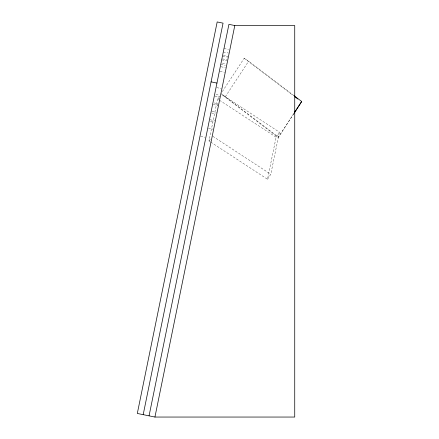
<?xml version="1.0" encoding="UTF-8"?>
<svg xmlns="http://www.w3.org/2000/svg" width="439" height="439" viewBox="0 0 439 439"><rect width="100%" height="100%" fill="white"/><g stroke="black" fill="none" stroke-linecap="round" stroke-linejoin="round"><path stroke-width="0.33" stroke-dasharray="2.19 1.65" d="M210.149 141.709L209.002 140.957L217.59 98.835L219.412 96.059M217.492 105.382L217.837 103.697L214.166 102.951M210.72 142.088L267.516 179.277L276.104 137.182L279.385 132.15L221.426 94.198M267.516 179.277L270.797 174.272L279.385 132.15M222.348 91.575L244.172 58.25L248.633 61.169L293.565 95.318M225.333 96.756L248.633 61.169M209.002 140.957L210.819 138.181M293.916 113.35L278.381 137.072L220.954 93.43M293.834 113.756L278.299 137.478L221.953 94.659M224 48.515L228.565 49.448M223.286 51.989L228.51 53.053M223.27 55.418L227.836 56.351M222.458 56.06L227.676 57.125M222.557 58.897L227.128 59.825M221.69 59.836L226.908 60.9M222.381 63.095L226.299 63.896M220.757 64.396L225.328 65.329M220.96 66.739L225.525 67.672M220.027 71.299L224.598 72.232M216.701 87.608L221.267 88.541M215.972 94.511L219.237 95.181M214.978 96.064L219.544 96.997M213.25 104.526L217.815 105.459M211.867 111.297L216.438 112.23M211.527 112.988L215.439 113.789M210.144 119.759L214.709 120.692M210.451 121.587L213.711 122.251M208.415 128.226L212.986 129.154M200.65 136.304L205.216 137.237M219.5 100.251L276.104 137.182M212.849 136.331L270.797 174.272M244.172 58.25L293.471 95.718M218.364 99.477L219.088 98.385L218.364 99.477"/><path stroke-width="0.66" d="M143.191 414.652L223.056 23.146L217.184 21.95L137.314 413.456L154.934 417.05L294.734 417.05L294.734 25.544L234.799 25.544L228.928 24.348L149.062 415.854M154.934 417.05L234.799 25.544M294.103 95.729L301.686 101.491L294.207 113.191M294.289 112.785L301.686 101.491M211.077 81.873L216.948 83.07M294.558 96.542L297.807 99.011"/></g></svg>
